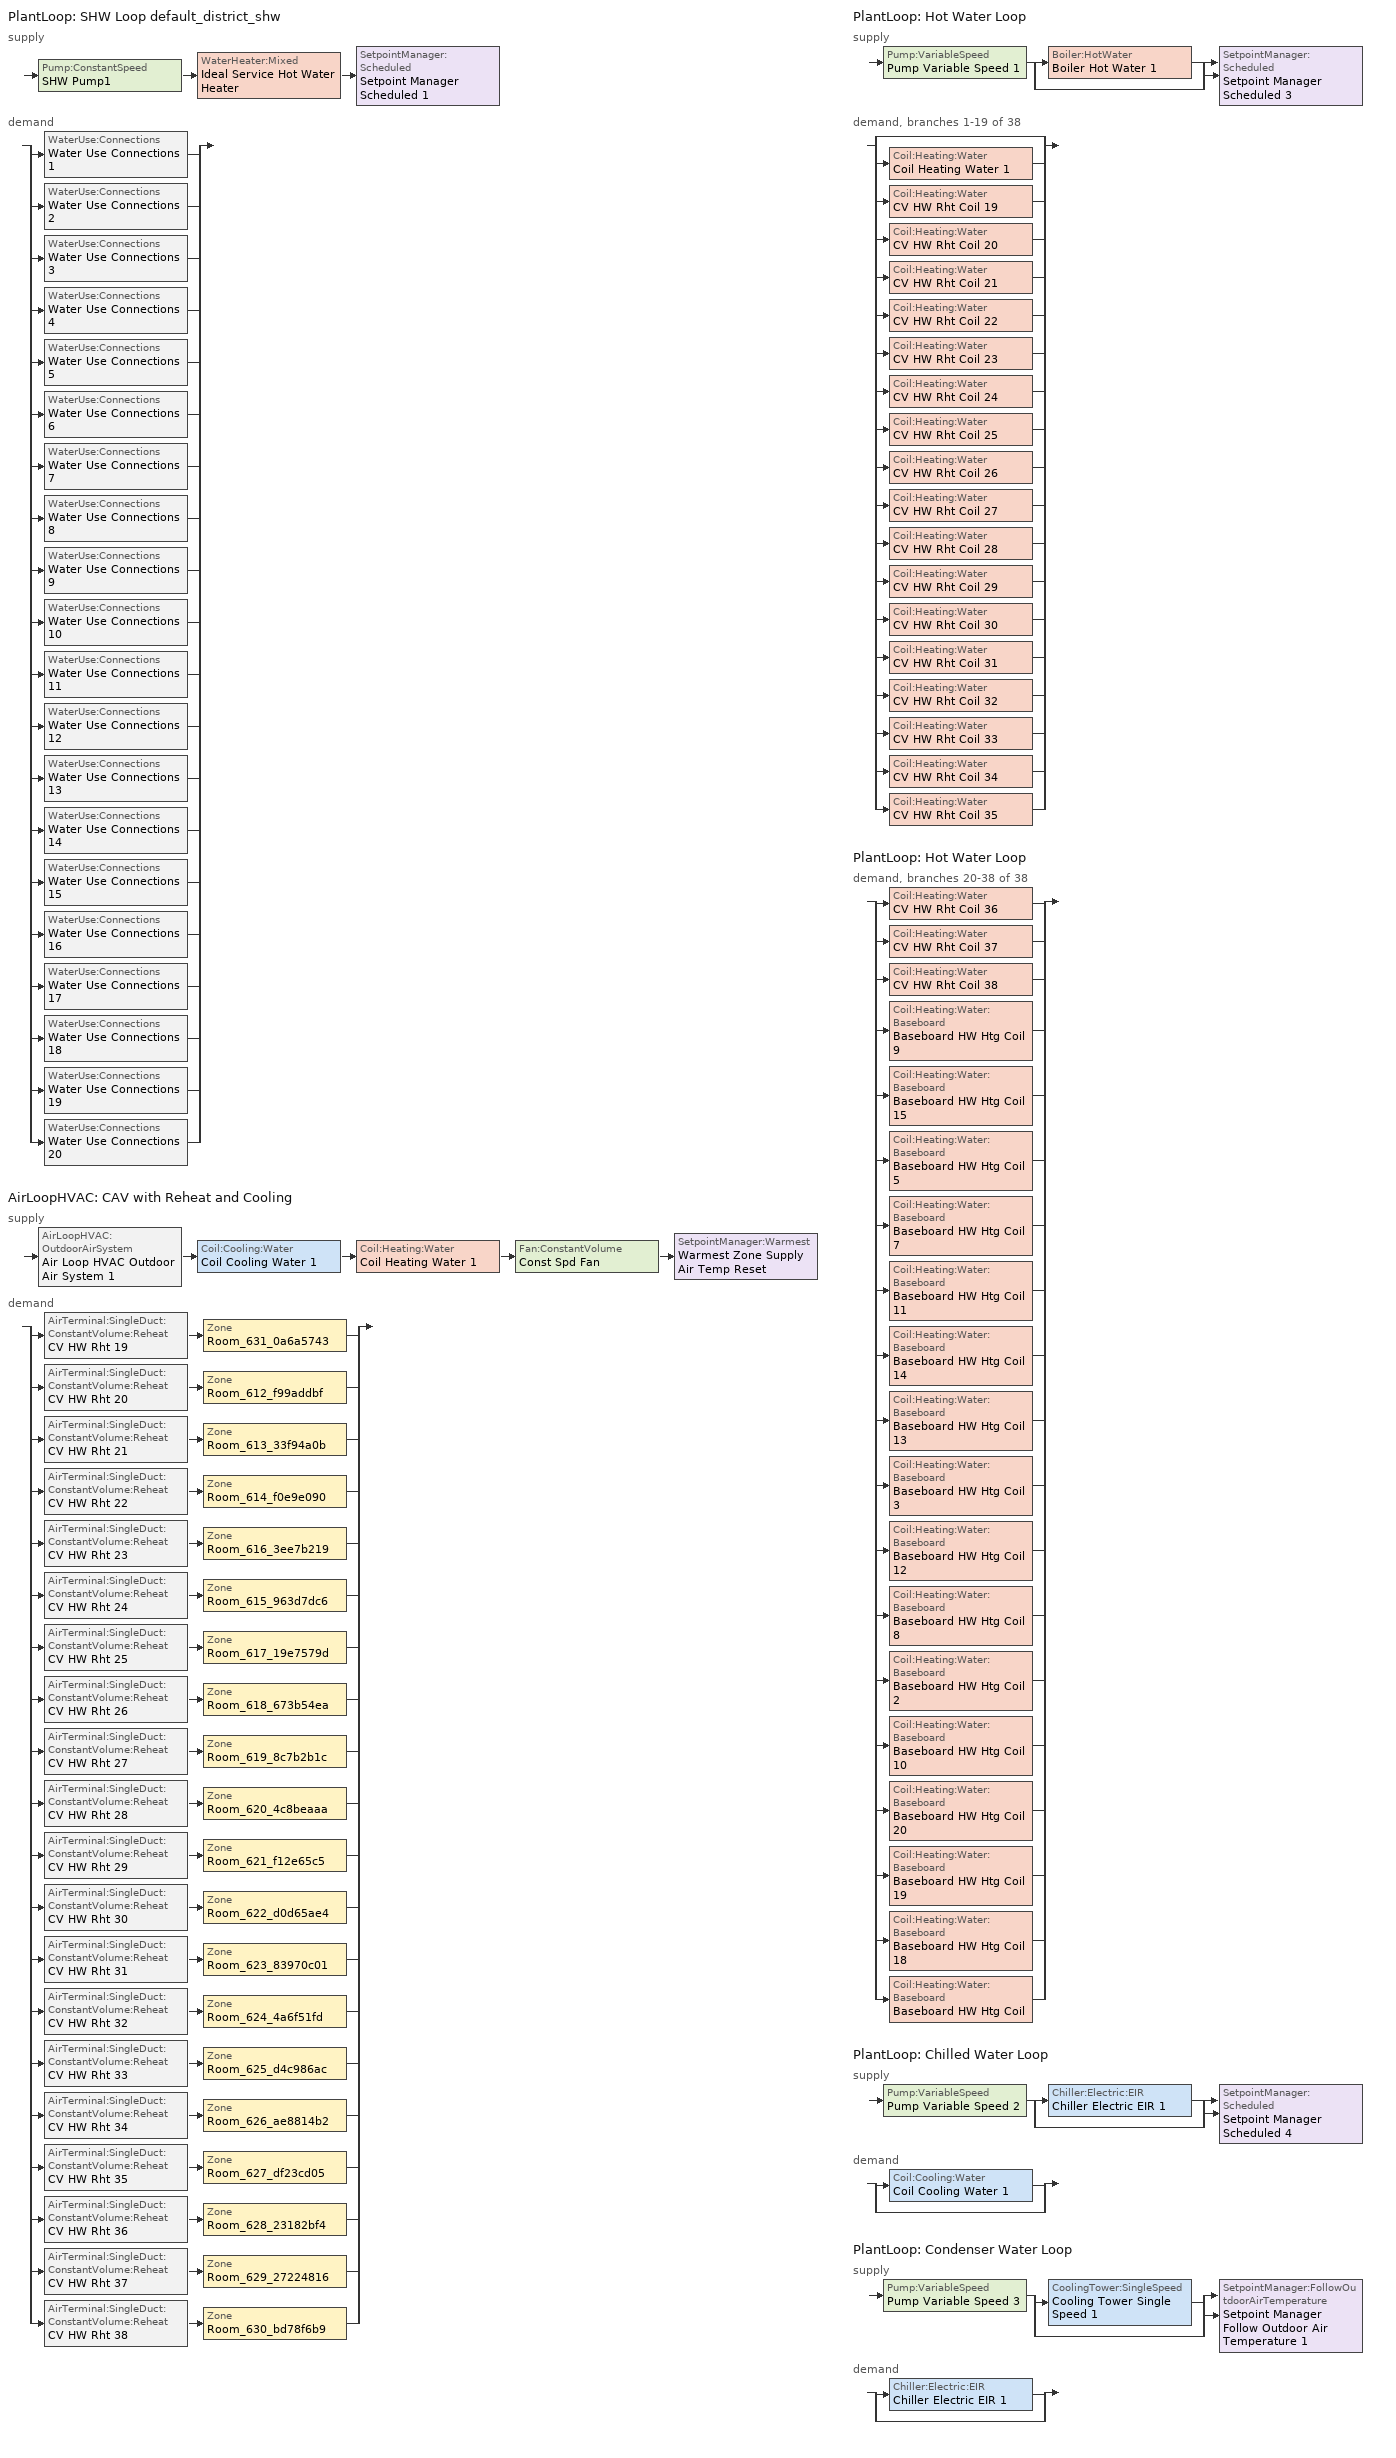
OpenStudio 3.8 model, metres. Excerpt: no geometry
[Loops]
PlantLoop 'SHW Loop default_district_shw'
 supply: Pump:ConstantSpeed 'SHW Pump1' > WaterHeater:Mixed 'Ideal Service Hot Water Heater' > SetpointManager:Scheduled 'Setpoint Manager Scheduled 1'
 demand: split
  | WaterUse:Connections 'Water Use Connections 1'
  | WaterUse:Connections 'Water Use Connections 2'
  | WaterUse:Connections 'Water Use Connections 3'
  | WaterUse:Connections 'Water Use Connections 4'
  | WaterUse:Connections 'Water Use Connections 5'
  | WaterUse:Connections 'Water Use Connections 6'
  | WaterUse:Connections 'Water Use Connections 7'
  | WaterUse:Connections 'Water Use Connections 8'
  | WaterUse:Connections 'Water Use Connections 9'
  | WaterUse:Connections 'Water Use Connections 10'
  | WaterUse:Connections 'Water Use Connections 11'
  | WaterUse:Connections 'Water Use Connections 12'
  | WaterUse:Connections 'Water Use Connections 13'
  | WaterUse:Connections 'Water Use Connections 14'
  | WaterUse:Connections 'Water Use Connections 15'
  | WaterUse:Connections 'Water Use Connections 16'
  | WaterUse:Connections 'Water Use Connections 17'
  | WaterUse:Connections 'Water Use Connections 18'
  | WaterUse:Connections 'Water Use Connections 19'
  | WaterUse:Connections 'Water Use Connections 20'
AirLoopHVAC 'CAV with Reheat and Cooling'
 supply: AirLoopHVAC:OutdoorAirSystem 'Air Loop HVAC Outdoor Air System 1' > Coil:Cooling:Water 'Coil Cooling Water 1' > Coil:Heating:Water 'Coil Heating Water 1' > Fan:ConstantVolume 'Const Spd Fan' > SetpointManager:Warmest 'Warmest Zone Supply Air Temp Reset'
 demand: split
  | AirTerminal:SingleDuct:ConstantVolume:Reheat 'CV HW Rht 19' > Zone 'Room_631_0a6a5743'
  | AirTerminal:SingleDuct:ConstantVolume:Reheat 'CV HW Rht 20' > Zone 'Room_612_f99addbf'
  | AirTerminal:SingleDuct:ConstantVolume:Reheat 'CV HW Rht 21' > Zone 'Room_613_33f94a0b'
  | AirTerminal:SingleDuct:ConstantVolume:Reheat 'CV HW Rht 22' > Zone 'Room_614_f0e9e090'
  | AirTerminal:SingleDuct:ConstantVolume:Reheat 'CV HW Rht 23' > Zone 'Room_616_3ee7b219'
  | AirTerminal:SingleDuct:ConstantVolume:Reheat 'CV HW Rht 24' > Zone 'Room_615_963d7dc6'
  | AirTerminal:SingleDuct:ConstantVolume:Reheat 'CV HW Rht 25' > Zone 'Room_617_19e7579d'
  | AirTerminal:SingleDuct:ConstantVolume:Reheat 'CV HW Rht 26' > Zone 'Room_618_673b54ea'
  | AirTerminal:SingleDuct:ConstantVolume:Reheat 'CV HW Rht 27' > Zone 'Room_619_8c7b2b1c'
  | AirTerminal:SingleDuct:ConstantVolume:Reheat 'CV HW Rht 28' > Zone 'Room_620_4c8beaaa'
  | AirTerminal:SingleDuct:ConstantVolume:Reheat 'CV HW Rht 29' > Zone 'Room_621_f12e65c5'
  | AirTerminal:SingleDuct:ConstantVolume:Reheat 'CV HW Rht 30' > Zone 'Room_622_d0d65ae4'
  | AirTerminal:SingleDuct:ConstantVolume:Reheat 'CV HW Rht 31' > Zone 'Room_623_83970c01'
  | AirTerminal:SingleDuct:ConstantVolume:Reheat 'CV HW Rht 32' > Zone 'Room_624_4a6f51fd'
  | AirTerminal:SingleDuct:ConstantVolume:Reheat 'CV HW Rht 33' > Zone 'Room_625_d4c986ac'
  | AirTerminal:SingleDuct:ConstantVolume:Reheat 'CV HW Rht 34' > Zone 'Room_626_ae8814b2'
  | AirTerminal:SingleDuct:ConstantVolume:Reheat 'CV HW Rht 35' > Zone 'Room_627_df23cd05'
  | AirTerminal:SingleDuct:ConstantVolume:Reheat 'CV HW Rht 36' > Zone 'Room_628_23182bf4'
  | AirTerminal:SingleDuct:ConstantVolume:Reheat 'CV HW Rht 37' > Zone 'Room_629_27224816'
  | AirTerminal:SingleDuct:ConstantVolume:Reheat 'CV HW Rht 38' > Zone 'Room_630_bd78f6b9'
PlantLoop 'Hot Water Loop'
 supply: Pump:VariableSpeed 'Pump Variable Speed 1' > split
  | Boiler:HotWater 'Boiler Hot Water 1'
  | bypass
  join > SetpointManager:Scheduled 'Setpoint Manager Scheduled 3'
 demand, branches 1-19 of 38: split
  | bypass
  | Coil:Heating:Water 'Coil Heating Water 1'
  | Coil:Heating:Water 'CV HW Rht Coil 19'
  | Coil:Heating:Water 'CV HW Rht Coil 20'
  | Coil:Heating:Water 'CV HW Rht Coil 21'
  | Coil:Heating:Water 'CV HW Rht Coil 22'
  | Coil:Heating:Water 'CV HW Rht Coil 23'
  | Coil:Heating:Water 'CV HW Rht Coil 24'
  | Coil:Heating:Water 'CV HW Rht Coil 25'
  | Coil:Heating:Water 'CV HW Rht Coil 26'
  | Coil:Heating:Water 'CV HW Rht Coil 27'
  | Coil:Heating:Water 'CV HW Rht Coil 28'
  | Coil:Heating:Water 'CV HW Rht Coil 29'
  | Coil:Heating:Water 'CV HW Rht Coil 30'
  | Coil:Heating:Water 'CV HW Rht Coil 31'
  | Coil:Heating:Water 'CV HW Rht Coil 32'
  | Coil:Heating:Water 'CV HW Rht Coil 33'
  | Coil:Heating:Water 'CV HW Rht Coil 34'
  | Coil:Heating:Water 'CV HW Rht Coil 35'
PlantLoop 'Hot Water Loop'
 demand, branches 20-38 of 38: split
  | Coil:Heating:Water 'CV HW Rht Coil 36'
  | Coil:Heating:Water 'CV HW Rht Coil 37'
  | Coil:Heating:Water 'CV HW Rht Coil 38'
  | Coil:Heating:Water:Baseboard 'Baseboard HW Htg Coil 9'
  | Coil:Heating:Water:Baseboard 'Baseboard HW Htg Coil 15'
  | Coil:Heating:Water:Baseboard 'Baseboard HW Htg Coil 5'
  | Coil:Heating:Water:Baseboard 'Baseboard HW Htg Coil 7'
  | Coil:Heating:Water:Baseboard 'Baseboard HW Htg Coil 11'
  | Coil:Heating:Water:Baseboard 'Baseboard HW Htg Coil 14'
  | Coil:Heating:Water:Baseboard 'Baseboard HW Htg Coil 13'
  | Coil:Heating:Water:Baseboard 'Baseboard HW Htg Coil 3'
  | Coil:Heating:Water:Baseboard 'Baseboard HW Htg Coil 12'
  | Coil:Heating:Water:Baseboard 'Baseboard HW Htg Coil 8'
  | Coil:Heating:Water:Baseboard 'Baseboard HW Htg Coil 2'
  | Coil:Heating:Water:Baseboard 'Baseboard HW Htg Coil 10'
  | Coil:Heating:Water:Baseboard 'Baseboard HW Htg Coil 20'
  | Coil:Heating:Water:Baseboard 'Baseboard HW Htg Coil 19'
  | Coil:Heating:Water:Baseboard 'Baseboard HW Htg Coil 18'
  | Coil:Heating:Water:Baseboard 'Baseboard HW Htg Coil'
PlantLoop 'Chilled Water Loop'
 supply: Pump:VariableSpeed 'Pump Variable Speed 2' > split
  | Chiller:Electric:EIR 'Chiller Electric EIR 1'
  | bypass
  join > SetpointManager:Scheduled 'Setpoint Manager Scheduled 4'
 demand: split
  | Coil:Cooling:Water 'Coil Cooling Water 1'
  | bypass
PlantLoop 'Condenser Water Loop'
 supply: Pump:VariableSpeed 'Pump Variable Speed 3' > split
  | CoolingTower:SingleSpeed 'Cooling Tower Single Speed 1'
  | bypass
  join > SetpointManager:FollowOutdoorAirTemperature 'Setpoint Manager Follow Outdoor Air Temperature 1'
 demand: split
  | Chiller:Electric:EIR 'Chiller Electric EIR 1'
  | bypass
[Sizing:Zone] Zone Cooling Design Supply Air Temperature Input Method=SupplyAirTemperature; Zone Cooling Design Supply Air Temperature {C}=14; Zone Cooling Design Supply Air Temperature Difference {deltaC}=11.11; Zone Heating Design Supply Air Temperature Input Method=SupplyAirTemperature; Zone Heating Design Supply Air Temperature {C}=40; Zone Heating Design Supply Air Temperature Difference {deltaC}=11.11; Zone Cooling Design Supply Air Humidity Ratio {kg-H2O/kg-air}=0.0085; Zone Heating Design Supply Air Humidity Ratio {kg-H2O/kg-air}=0.008; Cooling Design Air Flow Method=DesignDay; Heating Design Air Flow Method=DesignDay; Account for Dedicated Outdoor Air System=No; Dedicated Outdoor Air System Control Strategy=NeutralSupplyAir; Dedicated Outdoor Air Low Setpoint Temperature for Design {C}=autosize; Dedicated Outdoor Air High Setpoint Temperature for Design {C}=autosize; Zone Load Sizing Method=Sensible Load Only No Latent Load; Zone Latent Cooling Design Supply Air Humidity Ratio Input Method=HumidityRatioDifference; Zone Cooling Design Supply Air Humidity Ratio Difference {kgWater/kgDryAir}=0.005; Zone Latent Heating Design Supply Air Humidity Ratio Input Method=HumidityRatioDifference; Zone Humidification Design Supply Air Humidity Ratio Difference {kgWater/kgDryAir}=0.005
Room_612_f99addbf; Room_613_33f94a0b; Room_614_f0e9e090; Room_615_963d7dc6; Room_616_3ee7b219; Room_617_19e7579d; Room_618_673b54ea; Room_619_8c7b2b1c; Room_620_4c8beaaa; Room_621_f12e65c5; Room_622_d0d65ae4; Room_623_83970c01; Room_624_4a6f51fd; Room_625_d4c986ac; Room_626_ae8814b2; Room_627_df23cd05; Room_628_23182bf4; Room_629_27224816; Room_630_bd78f6b9; Room_631_0a6a5743
[Zone equipment]
Room_612_f99addbf: CV HW Rht 20, HW Baseboard, Zone Exhaust Fan
Room_613_33f94a0b: CV HW Rht 21, HW Baseboard 18, Zone Exhaust Fan 18
Room_614_f0e9e090: CV HW Rht 22, HW Baseboard 19, Zone Exhaust Fan 19
Room_615_963d7dc6: CV HW Rht 24, HW Baseboard 20, Zone Exhaust Fan 20
Room_616_3ee7b219: CV HW Rht 23, HW Baseboard 10, Zone Exhaust Fan 10
Room_617_19e7579d: CV HW Rht 25, HW Baseboard 2, Zone Exhaust Fan 2
Room_618_673b54ea: CV HW Rht 26, HW Baseboard 8, Zone Exhaust Fan 8
Room_619_8c7b2b1c: CV HW Rht 27, HW Baseboard 12, Zone Exhaust Fan 12
Room_620_4c8beaaa: CV HW Rht 28, HW Baseboard 3, Zone Exhaust Fan 3
Room_621_f12e65c5: CV HW Rht 29, HW Baseboard 13, Zone Exhaust Fan 13
Room_622_d0d65ae4: CV HW Rht 30, HW Baseboard 14, Zone Exhaust Fan 14
Room_623_83970c01: CV HW Rht 31, HW Baseboard 11, Zone Exhaust Fan 11
Room_624_4a6f51fd: CV HW Rht 32, HW Baseboard 7, Zone Exhaust Fan 7
Room_625_d4c986ac: CV HW Rht 33, HW Baseboard 5, Zone Exhaust Fan 5
Room_626_ae8814b2: CV HW Rht 34, HW Baseboard 15, Zone Exhaust Fan 15
Room_627_df23cd05: CV HW Rht 35, HW Baseboard 9, Zone Exhaust Fan 9
Room_628_23182bf4: CV HW Rht 36, Zone Exhaust Fan 4
Room_629_27224816: CV HW Rht 37, Zone Exhaust Fan 6
Room_630_bd78f6b9: CV HW Rht 38, Zone Exhaust Fan 1
Room_631_0a6a5743: CV HW Rht 19, Zone Exhaust Fan 16
[WaterUse:Equipment:Definition] Target Temperature Schedule=60.0C Hot Water; Sensible Fraction Schedule=0.2 Hot Water Sensible Fraction; Latent Fraction Schedule=0.05 Hot Water Latent Fraction
Name | Peak Flow Rate {m3/s}
MediumOffice Building_Service Hot Water..Room_612_f99addbf; MediumOffice Building_Service Hot Water..Room_613_33f94a0b; MediumOffice Building_Service Hot Water..Room_614_f0e9e090; MediumOffice Building_Service Hot Water..Room_615_963d7dc6; MediumOffice Building_Service Hot Water..Room_620_4c8beaaa; MediumOffice Building_Service Hot Water..Room_621_f12e65c5; MediumOffice Building_Service Hot Water..Room_622_d0d65ae4; MediumOffice Building_Service Hot Water..Room_623_83970c01 | 9.4113e-07
MediumOffice Building_Service Hot Water..Room_616_3ee7b219; MediumOffice Building_Service Hot Water..Room_617_19e7579d; MediumOffice Building_Service Hot Water..Room_618_673b54ea; MediumOffice Building_Service Hot Water..Room_619_8c7b2b1c; MediumOffice Building_Service Hot Water..Room_624_4a6f51fd; MediumOffice Building_Service Hot Water..Room_625_d4c986ac; MediumOffice Building_Service Hot Water..Room_626_ae8814b2; MediumOffice Building_Service Hot Water..Room_627_df23cd05 | 2.57435e-06
MediumOffice Building_Service Hot Water..Room_628_23182bf4; MediumOffice Building_Service Hot Water..Room_629_27224816; MediumOffice Building_Service Hot Water..Room_630_bd78f6b9; MediumOffice Building_Service Hot Water..Room_631_0a6a5743 | 6.13903e-06
[WaterUse:Connections] Hot Water Supply Temperature Schedule=60.0C Hot Water; Drain Water Heat Exchanger Type=None; Drain Water Heat Exchanger Destination=Plant
Name | Water Use Equipment Name 1
Water Use Connections 1 | MediumOffice Building_Service Hot Water..Room_612_f99addbf
Water Use Connections 2 | MediumOffice Building_Service Hot Water..Room_613_33f94a0b
Water Use Connections 3 | MediumOffice Building_Service Hot Water..Room_614_f0e9e090
Water Use Connections 4 | MediumOffice Building_Service Hot Water..Room_615_963d7dc6
Water Use Connections 5 | MediumOffice Building_Service Hot Water..Room_616_3ee7b219
Water Use Connections 6 | MediumOffice Building_Service Hot Water..Room_617_19e7579d
Water Use Connections 7 | MediumOffice Building_Service Hot Water..Room_618_673b54ea
Water Use Connections 8 | MediumOffice Building_Service Hot Water..Room_619_8c7b2b1c
Water Use Connections 9 | MediumOffice Building_Service Hot Water..Room_620_4c8beaaa
Water Use Connections 10 | MediumOffice Building_Service Hot Water..Room_621_f12e65c5
Water Use Connections 11 | MediumOffice Building_Service Hot Water..Room_622_d0d65ae4
Water Use Connections 12 | MediumOffice Building_Service Hot Water..Room_623_83970c01
Water Use Connections 13 | MediumOffice Building_Service Hot Water..Room_624_4a6f51fd
Water Use Connections 14 | MediumOffice Building_Service Hot Water..Room_625_d4c986ac
Water Use Connections 15 | MediumOffice Building_Service Hot Water..Room_626_ae8814b2
Water Use Connections 16 | MediumOffice Building_Service Hot Water..Room_627_df23cd05
Water Use Connections 17 | MediumOffice Building_Service Hot Water..Room_628_23182bf4
Water Use Connections 18 | MediumOffice Building_Service Hot Water..Room_629_27224816
Water Use Connections 19 | MediumOffice Building_Service Hot Water..Room_630_bd78f6b9
Water Use Connections 20 | MediumOffice Building_Service Hot Water..Room_631_0a6a5743
[PlantLoop] Glycol Concentration=0; Plant Loop Volume {m3}=Autocalculate; Load Distribution Scheme=Optimal
SHW Loop default_district_shw: Maximum Loop Temperature {C}=60; Minimum Loop Temperature {C}=10
Hot Water Loop: Fluid Type=Water
Chilled Water Loop; Condenser Water Loop: 
[Sizing:Plant] Sizing Option=NonCoincident; Zone Timesteps in Averaging Window=1; Coincident Sizing Factor Mode=None
Name | Loop Type | Design Loop Exit Temperature {C} | Loop Design Temperature Difference {deltaC}
SHW Loop default_district_shw | Heating | 60 | 5
Hot Water Loop | Heating | 82 | 11
Chilled Water Loop | Cooling | 7.22 | 6.67
Condenser Water Loop | Condenser | 29.4 | 5.6
[SetpointManager:Scheduled] Control Variable=Temperature
Name | Schedule
Setpoint Manager Scheduled 1 | 60C Hot Water
Setpoint Manager Scheduled 3 | Hot_Water_Temperature
Setpoint Manager Scheduled 4 | Chilled_Water_Temperature
[Pump:ConstantSpeed]
SHW Pump1: Rated Flow Rate {m3/s}=autosize; Rated Pump Head {Pa}=29891; Rated Power Consumption {W}=autosize; Motor Efficiency=0.9; Fraction of Motor Inefficiencies to Fluid Stream=0; Pump Control Type=Intermittent; Design Power Sizing Method=PowerPerFlowPerPressure; Design Electric Power per Unit Flow Rate {W/(m3/s)}=348701.1; Design Shaft Power per Unit Flow Rate per Unit Head {W-s/m3-Pa}=1.28205
[WaterHeater:Mixed]
Ideal Service Hot Water Heater: Tank Volume {m3}=0; Setpoint Temperature Schedule=Schedule Ruleset 2; Deadband Temperature Difference {deltaC}=2; Maximum Temperature Limit {C}=82.22; Heater Control Type=Modulate; Heater Maximum Capacity {W}=1000000; Heater Fuel Type=DistrictHeatingWater; Heater Thermal Efficiency=1; Off Cycle Parasitic Fuel Consumption Rate {W}=20; Off Cycle Parasitic Fuel Type=DistrictHeatingWater; Off Cycle Parasitic Heat Fraction to Tank=0.8; On Cycle Parasitic Fuel Type=DistrictHeatingWater; Ambient Temperature Indicator=Schedule; Ambient Temperature Schedule=22C Ambient Condition; Off Cycle Loss Coefficient to Ambient Temperature {W/K}=0; On Cycle Loss Coefficient to Ambient Temperature {W/K}=0; Use Side Effectiveness=1; Source Side Effectiveness=1; Use Side Design Flow Rate {m3/s}=autosize; Source Side Design Flow Rate {m3/s}=autosize; Indirect Water Heating Recovery Time {hr}=1.5; Source Side Flow Control Mode=IndirectHeatPrimarySetpoint
[WaterHeater:Sizing]
Ideal Service Hot Water Heater: Design Mode=PeakDraw; Time Storage Can Meet Peak Draw {hr}=0.538503; Time for Tank Recovery {hr}=0; Nominal Tank Volume for Autosizing Plant Connections {m3}=1
[AirLoopHVAC]
CAV with Reheat and Cooling: Availability Schedule=Always On Discrete; Design Supply Air Flow Rate {m3/s}=autosize; Design Return Air Flow Fraction of Supply Air Flow=1
[Sizing:System]
CAV with Reheat and Cooling: Central Heating Maximum System Air Flow Ratio=0.3; Preheat Design Temperature {C}=7; Preheat Design Humidity Ratio {kg-H2O/kg-Air}=0.008; Precool Design Temperature {C}=12.8; Precool Design Humidity Ratio {kg-H2O/kg-Air}=0.008; Central Cooling Design Supply Air Temperature {C}=12.8; Central Heating Design Supply Air Temperature {C}=12.8; 100% Outdoor Air in Cooling=Yes; 100% Outdoor Air in Heating=Yes; Central Cooling Design Supply Air Humidity Ratio {kg-H2O/kg-Air}=0.0085; Zone Maximum Outdoor Air Fraction=1; Cooling Supply Air Flow Rate Per Floor Area {m3/s-m2}=0.00996765; Cooling Fraction of Autosized Cooling Supply Air Flow Rate=1; Cooling Supply Air Flow Rate Per Unit Cooling Capacity {m3/s-W}=3.94755e-05; Heating Supply Air Flow Rate Per Floor Area {m3/s-m2}=0.00996765; Heating Fraction of Autosized Heating Supply Air Flow Rate=1; Heating Fraction of Autosized Cooling Supply Air Flow Rate=1; Heating Supply Air Flow Rate Per Unit Heating Capacity {m3/s-W}=3.15882e-05; Cooling Design Capacity Method=CoolingDesignCapacity; Cooling Design Capacity {W}=autosize; Cooling Design Capacity Per Floor Area {W/m2}=234.7; Fraction of Autosized Cooling Design Capacity=1; Heating Design Capacity Method=HeatingDesignCapacity; Heating Design Capacity {W}=autosize; Heating Design Capacity Per Floor Area {W/m2}=157; Fraction of Autosized Heating Design Capacity=1; Central Cooling Capacity Control Method=OnOff; Occupant Diversity=autosize
[Coil:Heating:Water]
Name | Availability Schedule
Coil Heating Water 1 | Always On Discrete
CV HW Rht Coil 19; CV HW Rht Coil 20; CV HW Rht Coil 21; CV HW Rht Coil 22; CV HW Rht Coil 23; CV HW Rht Coil 24; CV HW Rht Coil 25; CV HW Rht Coil 26; CV HW Rht Coil 27; CV HW Rht Coil 28; CV HW Rht Coil 29; CV HW Rht Coil 30; CV HW Rht Coil 31; CV HW Rht Coil 32; CV HW Rht Coil 33; CV HW Rht Coil 34; CV HW Rht Coil 35; CV HW Rht Coil 36; CV HW Rht Coil 37; CV HW Rht Coil 38 | Always On Discrete hvac_library
[Coil:Cooling:Water]
Coil Cooling Water 1: Availability Schedule=Always On Discrete
[Controller:OutdoorAir]
Controller Outdoor Air 1: Minimum Outdoor Air Flow Rate {m3/s}=0; Maximum Outdoor Air Flow Rate {m3/s}=Autosize; Economizer Control Type=NoEconomizer; Economizer Control Action Type=ModulateFlow; Economizer Maximum Limit Dry-Bulb Temperature {C}=28; Economizer Maximum Limit Enthalpy {J/kg}=64000; Economizer Minimum Limit Dry-Bulb Temperature {C}=-100; Lockout Type=NoLockout; Minimum Limit Type=FixedMinimum; Controller Mechanical Ventilation=Controller Mechanical Ventilation 1; High Humidity Control=No; Heat Recovery Bypass Control Type=BypassWhenWithinEconomizerLimits; Economizer Operation Staging=InterlockedWithMechanicalCooling
[Controller:MechanicalVentilation]
Controller Mechanical Ventilation 1: Availability Schedule=Always On Discrete
[AirLoopHVAC:OutdoorAirSystem]
Air Loop HVAC Outdoor Air System 1: Controller=Controller Outdoor Air 1
[Pump:VariableSpeed] Pump Control Type=Intermittent; Skin Loss Radiative Fraction=0.5; Design Power Sizing Method=PowerPerFlowPerPressure; Design Electric Power per Unit Flow Rate {W/(m3/s)}=348701.1; Design Shaft Power per Unit Flow Rate per Unit Head {W-s/m3-Pa}=1.28205; Design Minimum Flow Rate Fraction=0
Pump Variable Speed 1; Pump Variable Speed 2; Pump Variable Speed 3
[Boiler:HotWater]
Boiler Hot Water 1: Efficiency Curve Temperature Evaluation Variable=LeavingBoiler; Normalized Boiler Efficiency Curve=Boiler Efficiency; Water Outlet Upper Temperature Limit {C}=99; Boiler Flow Mode=ConstantFlow; On Cycle Parasitic Electric Load {W}=0; Off Cycle Parasitic Fuel Load {W}=0; Sizing Factor=1
[Controller:WaterCoil]
Name | Water Coil | Action
Controller Water Coil 1 | Coil Heating Water 1 | Normal
Controller Water Coil 2 | Coil Cooling Water 1 | Reverse
[Chiller:Electric:EIR]
Chiller Electric EIR 1: Reference Capacity {W}=Autosize; Reference COP {W/W}=5.5; Reference Chilled Water Flow Rate {m3/s}=Autosize; Cooling Capacity Function of Temperature Curve=Curve Biquadratic 1; Electric Input to Cooling Output Ratio Function of Temperature Curve=Curve Biquadratic 2; Electric Input to Cooling Output Ratio Function of Part Load Ratio Curve=Curve Quadratic 1; Condenser Type=WaterCooled; Design Heat Recovery Water Flow Rate {m3/s}=Autosize; Sizing Factor=1; Basin Heater Capacity {W/K}=0; Basin Heater Setpoint Temperature {C}=10; Condenser Heat Recovery Relative Capacity Fraction=1
[CoolingTower:SingleSpeed]
Cooling Tower Single Speed 1: Design Water Flow Rate {m3/s}=autosize; Design Air Flow Rate {m3/s}=autosize; Fan Power at Design Air Flow Rate {W}=autosize; U-Factor Times Area Value at Design Air Flow Rate {W/K}=autosize; Air Flow Rate in Free Convection Regime {m3/s}=autosize; U-Factor Times Area Value at Free Convection Air Flow Rate {W/K}=autosize; Performance Input Method=UFactorTimesAreaAndDesignWaterFlowRate; Free Convection Capacity {W}=0; Basin Heater Capacity {W/K}=0; Basin Heater Setpoint Temperature {C}=2; Evaporation Loss Mode=LossFactor; Evaporation Loss Factor {percent/K}=0.2; Drift Loss Percent {percent}=0.008; Blowdown Calculation Mode=ConcentrationRatio; Blowdown Concentration Ratio=3; Capacity Control=FanCycling; Number of Cells=1; Cell Control=MinimalCell; Cell Minimum  Water Flow Rate Fraction=0.33; Cell Maximum Water Flow Rate Fraction=2.5; Sizing Factor=1; Free Convection Air Flow Rate Sizing Factor=0.1; Free Convection U-Factor Times Area Value Sizing Factor=0.1; Heat Rejection Capacity and Nominal Capacity Sizing Ratio=1.25; Free Convection Nominal Capacity Sizing Factor=0.1; Design Inlet Air Dry-Bulb Temperature {C}=35; Design Inlet Air Wet-Bulb Temperature {C}=25.6; Design Approach Temperature {deltaC}=autosize; Design Range Temperature {deltaC}=autosize
[SetpointManager:FollowOutdoorAirTemperature]
Setpoint Manager Follow Outdoor Air Temperature 1: Control Variable=Temperature; Reference Temperature Type=OutdoorAirWetBulb; Offset Temperature Difference {deltaC}=1.5; Maximum Setpoint Temperature {C}=80; Minimum Setpoint Temperature {C}=6
[Fan:ConstantVolume]
Const Spd Fan: Availability Schedule=Always On Discrete hvac_library; Maximum Flow Rate {m3/s}=AutoSize
[SetpointManager:Warmest]
Warmest Zone Supply Air Temp Reset: Control Variable=Temperature; Minimum Setpoint Temperature {C}=15; Maximum Setpoint Temperature {C}=26; Strategy=MaximumTemperature
[AirTerminal:SingleDuct:ConstantVolume:Reheat] Availability Schedule=Always On Discrete hvac_library; Maximum Air Flow Rate {m3/s}=autosize; Maximum Hot Water or Steam Flow Rate {m3/s}=autosize; Minimum Hot Water or Steam Flow Rate {m3/s}=0; Convergence Tolerance=0.001; Maximum Reheat Air Temperature {C}=35
Name | Reheat Coil
CV HW Rht 19 | CV HW Rht Coil 19
CV HW Rht 20 | CV HW Rht Coil 20
CV HW Rht 21 | CV HW Rht Coil 21
CV HW Rht 22 | CV HW Rht Coil 22
CV HW Rht 23 | CV HW Rht Coil 23
CV HW Rht 24 | CV HW Rht Coil 24
CV HW Rht 25 | CV HW Rht Coil 25
CV HW Rht 26 | CV HW Rht Coil 26
CV HW Rht 27 | CV HW Rht Coil 27
CV HW Rht 28 | CV HW Rht Coil 28
CV HW Rht 29 | CV HW Rht Coil 29
CV HW Rht 30 | CV HW Rht Coil 30
CV HW Rht 31 | CV HW Rht Coil 31
CV HW Rht 32 | CV HW Rht Coil 32
CV HW Rht 33 | CV HW Rht Coil 33
CV HW Rht 34 | CV HW Rht Coil 34
CV HW Rht 35 | CV HW Rht Coil 35
CV HW Rht 36 | CV HW Rht Coil 36
CV HW Rht 37 | CV HW Rht Coil 37
CV HW Rht 38 | CV HW Rht Coil 38
[ZoneHVAC:Baseboard:Convective:Water] Availability Schedule=Always On Discrete hvac_library
Name | Heating Coil
HW Baseboard | Baseboard HW Htg Coil
HW Baseboard 2 | Baseboard HW Htg Coil 2
HW Baseboard 3 | Baseboard HW Htg Coil 3
HW Baseboard 5 | Baseboard HW Htg Coil 5
HW Baseboard 7 | Baseboard HW Htg Coil 7
HW Baseboard 8 | Baseboard HW Htg Coil 8
HW Baseboard 9 | Baseboard HW Htg Coil 9
HW Baseboard 10 | Baseboard HW Htg Coil 10
HW Baseboard 11 | Baseboard HW Htg Coil 11
HW Baseboard 12 | Baseboard HW Htg Coil 12
HW Baseboard 13 | Baseboard HW Htg Coil 13
HW Baseboard 14 | Baseboard HW Htg Coil 14
HW Baseboard 15 | Baseboard HW Htg Coil 15
HW Baseboard 18 | Baseboard HW Htg Coil 18
HW Baseboard 19 | Baseboard HW Htg Coil 19
HW Baseboard 20 | Baseboard HW Htg Coil 20
[Coil:Heating:Water:Baseboard] Heating Design Capacity Method=HeatingDesignCapacity; Heating Design Capacity {W}=Autosize; Heating Design Capacity Per Floor Area {W/m2}=0; Fraction of Autosized Heating Design Capacity=0.8; U-Factor Times Area Value {W/K}=autosize; Maximum Water Flow Rate {m3/s}=autosize; Convergence Tolerance=0.001
Baseboard HW Htg Coil; Baseboard HW Htg Coil 2; Baseboard HW Htg Coil 3; Baseboard HW Htg Coil 5; Baseboard HW Htg Coil 7; Baseboard HW Htg Coil 8; Baseboard HW Htg Coil 9; Baseboard HW Htg Coil 10; Baseboard HW Htg Coil 11; Baseboard HW Htg Coil 12; Baseboard HW Htg Coil 13; Baseboard HW Htg Coil 14; Baseboard HW Htg Coil 15; Baseboard HW Htg Coil 18; Baseboard HW Htg Coil 19; Baseboard HW Htg Coil 20
[Fan:ZoneExhaust] Fan Total Efficiency=0.6; Pressure Rise {Pa}=0; System Availability Manager Coupling Mode=Decoupled
Zone Exhaust Fan; Zone Exhaust Fan 1; Zone Exhaust Fan 2; Zone Exhaust Fan 3; Zone Exhaust Fan 4; Zone Exhaust Fan 5; Zone Exhaust Fan 6; Zone Exhaust Fan 7; Zone Exhaust Fan 8; Zone Exhaust Fan 9; Zone Exhaust Fan 10; Zone Exhaust Fan 11; Zone Exhaust Fan 12; Zone Exhaust Fan 13; Zone Exhaust Fan 14; Zone Exhaust Fan 15; Zone Exhaust Fan 16; Zone Exhaust Fan 18; Zone Exhaust Fan 19; Zone Exhaust Fan 20
[Schedule:Ruleset]
Name | Default Day Schedule | Summer Design Day Schedule | Winter Design Day Schedule
60.0C Hot Water | Schedule Day 15
0.2 Hot Water Sensible Fraction | Schedule Day 16
0.05 Hot Water Latent Fraction | Schedule Day 17
60C Hot Water | Schedule Day 18
Schedule Ruleset 2 | Schedule Day 20
22C Ambient Condition | Schedule Day 21
Hot_Water_Temperature | Hot_Water_Temperature_Default | Hot_Water_Temperature_Summer_Design_Day | Hot_Water_Temperature_Winter_Design_Day
Chilled_Water_Temperature | Chilled_Water_Temperature_Default | Chilled_Water_Temperature_Summer_Design_Day | Chilled_Water_Temperature_Winter_Design_Day
[Schedule:Day]
Schedule Day 15; Schedule Day 18; Schedule Day 20: No, 24, 0, 60
Schedule Day 16: No, 24, 0, 0.2
Schedule Day 17: No, 24, 0, 0.05
Schedule Day 21: No, 24, 0, 22
Hot_Water_Temperature_Default; Hot_Water_Temperature_Summer_Design_Day; Hot_Water_Temperature_Winter_Design_Day: 24, 0, 67
Chilled_Water_Temperature_Default; Chilled_Water_Temperature_Summer_Design_Day; Chilled_Water_Temperature_Winter_Design_Day: 24, 0, 6.7
[Schedule:Constant] Value=1
Always On Discrete; Always On Discrete hvac_library
[Curve:Biquadratic]
Name | Coefficient1 Constant | Coefficient2 x | Coefficient3 x**2 | Coefficient4 y | Coefficient5 y**2 | Coefficient6 x*y | Minimum Value of x | Maximum Value of x | Minimum Value of y | Maximum Value of y | Input Unit Type for X | Input Unit Type for Y | Output Unit Type
Boiler Efficiency | 1 | 0 | 0 | 0 | 0 | 0 | 0 | 1 | 0 | 1 | Dimensionless | Dimensionless | Dimensionless
Curve Biquadratic 1 | 0.258 | 0.0389 | -0.000217 | 0.0469 | -0.000943 | -0.000343 | 5 | 10 | 24 | 35
Curve Biquadratic 2 | 0.934 | -0.0582 | 0.0045 | 0.00243 | 0.000486 | -0.00122 | 5 | 10 | 24 | 35
[Curve:Quadratic]
Curve Quadratic 1: Coefficient1 Constant=0.222903; Coefficient2 x=0.313387; Coefficient3 x**2=0.46371; Minimum Value of x=0; Maximum Value of x=1
